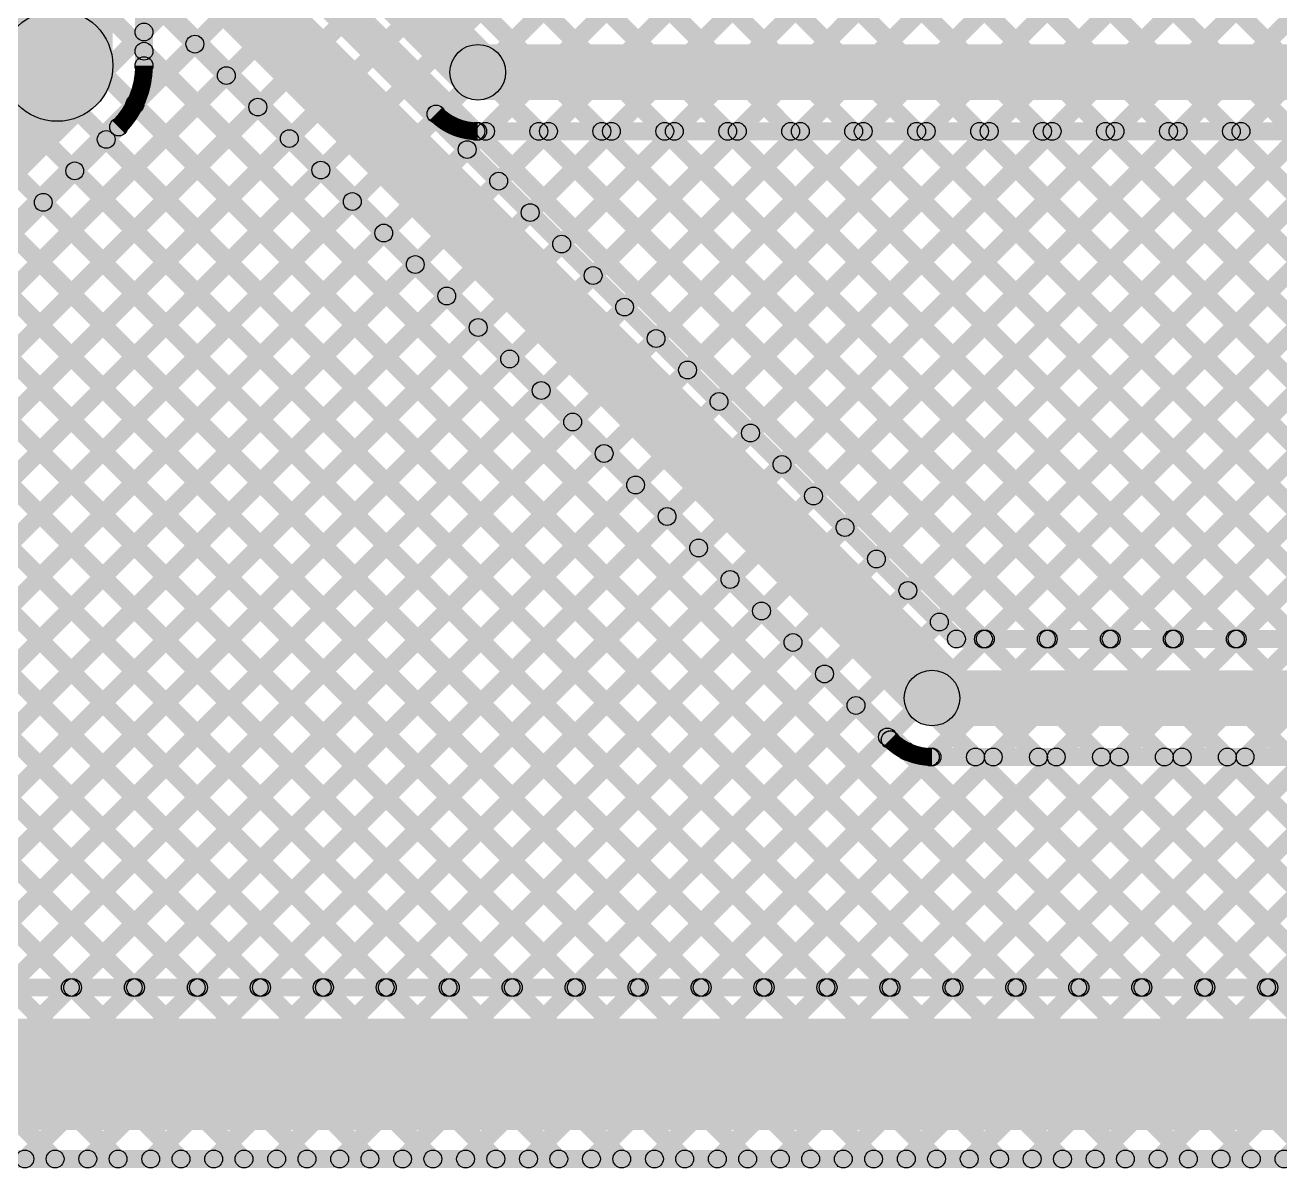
# Model space of a CAD drawing. Header units: millimetres. Extents: x 0.01 to 3.4, y 0.01 to 2.05.
# Drawn here: x 2.088 to 2.651, y 0.032 to 0.545 of the extents above; entities that cross this region are included whole.
import ezdxf

# ---------------------------------------------------------------- set-up
doc = ezdxf.new("R2010")
doc.units = ezdxf.units.MM
doc.header["$MEASUREMENT"] = 0
for name, color, linetype in [('BottomLayer', 5, 'Continuous'), ('TopLayer', 1, 'Continuous'), ('TopOverlay', 2, 'Continuous')]:
    doc.layers.add(name, color=color, linetype=linetype)

# ---------------------------------------------------------------- blocks, each defined once
blk = doc.blocks.new('ESP8285_6')
at = {"layer": 'TopOverlay'}
blk.add_hatch(color=2, dxfattribs=at).paths.add_polyline_path([(0.5695, -0.055), (0.5645, -0.055), (0.5645, 1.61823), (0.5695, 1.61823)])

msp = doc.modelspace()

# ---------------------------------------------------------------- hatches: boundary and pattern name
at = {"layer": 'BottomLayer'}
for points in [[(2.39357, 0.11017), (2.38791, 0.11583), (3.35917, 1.08709), (3.36483, 1.08143)], [(2.42185, 0.11017), (2.4162, 0.11583), (3.35917, 1.0588), (3.36483, 1.05315)], [(2.45014, 0.11017), (2.44448, 0.11583), (3.35917, 1.03052), (3.36483, 1.02486)], [(2.13817, 1.01148), (2.14383, 1.01713), (3.12213, 0.03883), (3.11648, 0.03317)], [(2.14383, 0.53926), (2.13817, 0.54491), (2.60255, 1.00929), (2.60821, 1.00364)], [(2.13983, 0.50697), (2.13418, 0.51263), (2.61669, 0.99515), (2.62235, 0.98949)], [(2.13817, 0.98319), (2.14383, 0.98885), (3.09385, 0.03883), (3.08819, 0.03317)], [(1.77131, 0.11017), (1.76566, 0.11583), (2.63084, 0.98101), (2.63649, 0.97535)], [(1.7996, 0.11017), (1.79394, 0.11583), (2.64498, 0.96687), (2.65064, 0.96121)], [(2.13817, 0.95491), (2.14383, 0.96056), (2.94881, 0.15558), (2.94316, 0.14992)], [(1.82788, 0.11017), (1.82223, 0.11583), (2.65912, 0.95272), (2.66478, 0.94707)], [(2.24209, 0.93584), (2.24774, 0.9415), (3.15042, 0.03883), (3.14476, 0.03317)], [(1.85617, 0.11017), (1.85051, 0.11583), (2.67326, 0.93858), (2.67892, 0.93293)], [(2.13817, 0.92662), (2.14383, 0.93228), (2.91834, 0.15777), (2.91268, 0.15212)], [(1.88445, 0.11017), (1.87879, 0.11583), (2.68741, 0.92444), (2.69306, 0.91878)], [(1.91274, 0.11017), (1.90708, 0.11583), (2.70155, 0.9103), (2.7072, 0.90464)], [(2.13817, 0.89834), (2.14383, 0.904), (2.89598, 0.15185), (2.89032, 0.14619)], [(1.94102, 0.11017), (1.93536, 0.11583), (2.71569, 0.89616), (2.72135, 0.8905)], [(1.9693, 0.11017), (1.96365, 0.11583), (2.72983, 0.88201), (2.73549, 0.87636)], [(2.127, 0.527), (2.077, 0.527), (2.077, 0.87355), (2.127, 0.87355)], [(2.14418, 0.86405), (2.14983, 0.86971), (2.87812, 0.14142), (2.87247, 0.13576)], [(1.99759, 0.11017), (1.99193, 0.11583), (2.74397, 0.86787), (2.74963, 0.86221)], [(2.02587, 0.11017), (2.02022, 0.11583), (2.75812, 0.85373), (2.76377, 0.84807)], [(2.145, 0.527), (2.137, 0.527), (2.137, 0.85012), (2.145, 0.85012)], [(2.13817, 0.84177), (2.14383, 0.84743), (2.86389, 0.12737), (2.85823, 0.12171)], [(2.05416, 0.11017), (2.0485, 0.11583), (2.77226, 0.83959), (2.77792, 0.83393)], [(2.08244, 0.11017), (2.07678, 0.11583), (2.7864, 0.82545), (2.79206, 0.81979)], [(2.13817, 0.81349), (2.14383, 0.81914), (2.84714, 0.11583), (2.84149, 0.11017)], [(2.11073, 0.11017), (2.10507, 0.11583), (2.80054, 0.8113), (2.8062, 0.80565)], [(2.13901, 0.11017), (2.13335, 0.11583), (2.81034, 0.79281), (2.81599, 0.78716)], [(2.13817, 0.7852), (2.14383, 0.79086), (2.81886, 0.11583), (2.8132, 0.11017)], [(2.22386, 0.11017), (2.21821, 0.11583), (2.88817, 0.78579), (2.89383, 0.78014)], [(2.16729, 0.11017), (2.16164, 0.11583), (2.82568, 0.77987), (2.83134, 0.77422)], [(2.19558, 0.11017), (2.18992, 0.11583), (2.84893, 0.77483), (2.85458, 0.76918)], [(2.13817, 0.75692), (2.14383, 0.76257), (2.79057, 0.11583), (2.78492, 0.11017)], [(2.25215, 0.11017), (2.24649, 0.11583), (2.88288, 0.75222), (2.88853, 0.74656)], [(2.13817, 0.72863), (2.14383, 0.73429), (2.76229, 0.11583), (2.75663, 0.11017)], [(2.28043, 0.11017), (2.27477, 0.11583), (2.88463, 0.72569), (2.89029, 0.72003)], [(2.13817, 0.70035), (2.14383, 0.70601), (2.73401, 0.11583), (2.72835, 0.11017)], [(2.30872, 0.11017), (2.30306, 0.11583), (2.89596, 0.70873), (2.90162, 0.70307)], [(2.36528, 0.11017), (2.35963, 0.11583), (2.94296, 0.69916), (2.94862, 0.6935)], [(2.337, 0.11017), (2.33134, 0.11583), (2.91384, 0.69833), (2.9195, 0.69267)], [(2.13817, 0.67206), (2.14383, 0.67772), (2.70572, 0.11583), (2.70006, 0.11017)], [(2.13817, 0.64378), (2.14383, 0.64944), (2.67744, 0.11583), (2.67178, 0.11017)], [(2.13817, 0.6155), (2.14383, 0.62115), (2.64915, 0.11583), (2.6435, 0.11017)], [(2.13817, 0.58721), (2.14383, 0.59287), (2.62087, 0.11583), (2.61521, 0.11017)], [(2.47842, 0.11017), (2.47276, 0.11583), (2.93593, 0.579), (2.94159, 0.57334)], [(2.13817, 0.55893), (2.14383, 0.56458), (2.59258, 0.11583), (2.58693, 0.11017)], [(2.50671, 0.11017), (2.50105, 0.11583), (2.94217, 0.55695), (2.94783, 0.55129)], [(1.92668, 0.31632), (1.89132, 0.35168), (2.08432, 0.54468), (2.11968, 0.50932)], [(2.13817, 0.53064), (2.14383, 0.5363), (2.5643, 0.11583), (2.55864, 0.11017)], [(2.53499, 0.11017), (2.52933, 0.11583), (2.94217, 0.52867), (2.94783, 0.52301)], [(2.13397, 0.50656), (2.13963, 0.51222), (2.53602, 0.11583), (2.53036, 0.11017)], [(1.93941, 0.30359), (1.93375, 0.30925), (2.12675, 0.50225), (2.13241, 0.49659)], [(2.1212, 0.49105), (2.12686, 0.4967), (2.50773, 0.11583), (2.50207, 0.11017)], [(2.56327, 0.11017), (2.55762, 0.11583), (2.94217, 0.50038), (2.94783, 0.49473)], [(2.10706, 0.4769), (2.11272, 0.48256), (2.47945, 0.11583), (2.47379, 0.11017)], [(2.09292, 0.46276), (2.09857, 0.46842), (2.45116, 0.11583), (2.44551, 0.11017)], [(2.59156, 0.11017), (2.5859, 0.11583), (2.94217, 0.4721), (2.94783, 0.46644)], [(2.07877, 0.44862), (2.08443, 0.45428), (2.42288, 0.11583), (2.41722, 0.11017)], [(2.06463, 0.43448), (2.07029, 0.44013), (2.39459, 0.11583), (2.38894, 0.11017)], [(2.61984, 0.11017), (2.61419, 0.11583), (2.94217, 0.44381), (2.94783, 0.43816)], [(2.05049, 0.42034), (2.05615, 0.42599), (2.36631, 0.11583), (2.36065, 0.11017)], [(2.03635, 0.40619), (2.042, 0.41185), (2.33803, 0.11583), (2.33237, 0.11017)], [(2.64813, 0.11017), (2.64247, 0.11583), (2.94217, 0.41553), (2.94783, 0.40987)], [(2.02221, 0.39205), (2.02786, 0.39771), (2.30974, 0.11583), (2.30408, 0.11017)], [(2.00806, 0.37791), (2.01372, 0.38357), (2.28146, 0.11583), (2.2758, 0.11017)], [(1.99392, 0.36377), (1.99958, 0.36942), (2.25317, 0.11583), (2.24752, 0.11017)], [(1.97978, 0.34962), (1.98544, 0.35528), (2.22489, 0.11583), (2.21923, 0.11017)], [(1.96564, 0.33548), (1.97129, 0.34114), (2.1966, 0.11583), (2.19095, 0.11017)], [(1.95149, 0.32134), (1.95715, 0.327), (2.16832, 0.11583), (2.16266, 0.11017)], [(1.93735, 0.3072), (1.94301, 0.31285), (2.14004, 0.11583), (2.13438, 0.11017)], [(1.92112, 0.29515), (1.92677, 0.30081), (2.11175, 0.11583), (2.10609, 0.11017)], [(1.46015, 0.109), (1.46015, 0.117), (2.85344, 0.117), (2.85344, 0.109)], [(1.444, 0.049), (1.444, 0.099), (2.925, 0.099), (2.925, 0.049)]]:
    msp.add_hatch(color=5, dxfattribs=at).paths.add_polyline_path(points)
h = msp.add_hatch(color=5, dxfattribs=at)
edge = h.paths.add_edge_path()
edge.add_arc((2.102, 0.527), 0.025, 0, 360)
h = msp.add_hatch(color=5, dxfattribs=at)
edge = h.paths.add_edge_path()
edge.add_arc((2.102, 0.527), 0.025, 0, 360)
h = msp.add_hatch(color=5, dxfattribs=at)
edge = h.paths.add_edge_path()
edge.add_arc((2.141, 0.54208), 0.004, 0, 360)
h = msp.add_hatch(color=5, dxfattribs=at)
edge = h.paths.add_edge_path()
edge.add_arc((2.141, 0.53347), 0.004, 0, 360)
h = msp.add_hatch(color=5, dxfattribs=at)
edge = h.paths.add_edge_path()
edge.add_arc((2.141, 0.527), 0.004, 0, 360)
h = msp.add_hatch(color=5, dxfattribs=at)
edge = h.paths.add_edge_path()
edge.add_arc((2.141, 0.527), 0.004, 0, 360)
h = msp.add_hatch(color=5, dxfattribs=at)
edge = h.paths.add_edge_path()
edge.add_arc((2.141, 0.527), 0.004, 0, 360)
h = msp.add_hatch(color=5, dxfattribs=at)
edge = h.paths.add_edge_path()
edge.add_arc((2.1368, 0.50939), 0.004, 0, 360)
h = msp.add_hatch(color=5, dxfattribs=at)
edge = h.paths.add_edge_path()
edge.add_arc((2.137, 0.5098), 0.004, 0, 360)
h = msp.add_hatch(color=5, dxfattribs=at)
edge = h.paths.add_edge_path()
edge.add_arc((2.12958, 0.49942), 0.004, 0, 360)
h = msp.add_hatch(color=5, dxfattribs=at)
edge = h.paths.add_edge_path()
edge.add_arc((2.12958, 0.49942), 0.004, 0, 360)
h = msp.add_hatch(color=5, dxfattribs=at)
edge = h.paths.add_edge_path()
edge.add_arc((2.12958, 0.49942), 0.004, 0, 360)
h = msp.add_hatch(color=5, dxfattribs=at)
edge = h.paths.add_edge_path()
edge.add_arc((2.12403, 0.49387), 0.004, 0, 360)
h = msp.add_hatch(color=5, dxfattribs=at)
edge = h.paths.add_edge_path()
edge.add_arc((2.10989, 0.47973), 0.004, 0, 360)
h = msp.add_hatch(color=5, dxfattribs=at)
edge = h.paths.add_edge_path()
edge.add_arc((2.09574, 0.46559), 0.004, 0, 360)
h = msp.add_hatch(color=5, dxfattribs=at)
edge = h.paths.add_edge_path()
edge.add_arc((2.1079, 0.113), 0.004, 0, 360)
h = msp.add_hatch(color=5, dxfattribs=at)
edge = h.paths.add_edge_path()
edge.add_arc((2.10892, 0.113), 0.004, 0, 360)
h = msp.add_hatch(color=5, dxfattribs=at)
edge = h.paths.add_edge_path()
edge.add_arc((2.13618, 0.113), 0.004, 0, 360)
h = msp.add_hatch(color=5, dxfattribs=at)
edge = h.paths.add_edge_path()
edge.add_arc((2.13721, 0.113), 0.004, 0, 360)
h = msp.add_hatch(color=5, dxfattribs=at)
edge = h.paths.add_edge_path()
edge.add_arc((2.16447, 0.113), 0.004, 0, 360)
h = msp.add_hatch(color=5, dxfattribs=at)
edge = h.paths.add_edge_path()
edge.add_arc((2.16549, 0.113), 0.004, 0, 360)
h = msp.add_hatch(color=5, dxfattribs=at)
edge = h.paths.add_edge_path()
edge.add_arc((2.19275, 0.113), 0.004, 0, 360)
h = msp.add_hatch(color=5, dxfattribs=at)
edge = h.paths.add_edge_path()
edge.add_arc((2.19378, 0.113), 0.004, 0, 360)
h = msp.add_hatch(color=5, dxfattribs=at)
edge = h.paths.add_edge_path()
edge.add_arc((2.22103, 0.113), 0.004, 0, 360)
h = msp.add_hatch(color=5, dxfattribs=at)
edge = h.paths.add_edge_path()
edge.add_arc((2.22206, 0.113), 0.004, 0, 360)
h = msp.add_hatch(color=5, dxfattribs=at)
edge = h.paths.add_edge_path()
edge.add_arc((2.24932, 0.113), 0.004, 0, 360)
h = msp.add_hatch(color=5, dxfattribs=at)
edge = h.paths.add_edge_path()
edge.add_arc((2.25034, 0.113), 0.004, 0, 360)
h = msp.add_hatch(color=5, dxfattribs=at)
edge = h.paths.add_edge_path()
edge.add_arc((2.2776, 0.113), 0.004, 0, 360)
h = msp.add_hatch(color=5, dxfattribs=at)
edge = h.paths.add_edge_path()
edge.add_arc((2.27863, 0.113), 0.004, 0, 360)
h = msp.add_hatch(color=5, dxfattribs=at)
edge = h.paths.add_edge_path()
edge.add_arc((2.30589, 0.113), 0.004, 0, 360)
h = msp.add_hatch(color=5, dxfattribs=at)
edge = h.paths.add_edge_path()
edge.add_arc((2.30691, 0.113), 0.004, 0, 360)
h = msp.add_hatch(color=5, dxfattribs=at)
edge = h.paths.add_edge_path()
edge.add_arc((2.33417, 0.113), 0.004, 0, 360)
h = msp.add_hatch(color=5, dxfattribs=at)
edge = h.paths.add_edge_path()
edge.add_arc((2.3352, 0.113), 0.004, 0, 360)
h = msp.add_hatch(color=5, dxfattribs=at)
edge = h.paths.add_edge_path()
edge.add_arc((2.36246, 0.113), 0.004, 0, 360)
h = msp.add_hatch(color=5, dxfattribs=at)
edge = h.paths.add_edge_path()
edge.add_arc((2.36348, 0.113), 0.004, 0, 360)
h = msp.add_hatch(color=5, dxfattribs=at)
edge = h.paths.add_edge_path()
edge.add_arc((2.39074, 0.113), 0.004, 0, 360)
h = msp.add_hatch(color=5, dxfattribs=at)
edge = h.paths.add_edge_path()
edge.add_arc((2.39177, 0.113), 0.004, 0, 360)
h = msp.add_hatch(color=5, dxfattribs=at)
edge = h.paths.add_edge_path()
edge.add_arc((2.41902, 0.113), 0.004, 0, 360)
h = msp.add_hatch(color=5, dxfattribs=at)
edge = h.paths.add_edge_path()
edge.add_arc((2.42005, 0.113), 0.004, 0, 360)
h = msp.add_hatch(color=5, dxfattribs=at)
edge = h.paths.add_edge_path()
edge.add_arc((2.44731, 0.113), 0.004, 0, 360)
h = msp.add_hatch(color=5, dxfattribs=at)
edge = h.paths.add_edge_path()
edge.add_arc((2.44833, 0.113), 0.004, 0, 360)
h = msp.add_hatch(color=5, dxfattribs=at)
edge = h.paths.add_edge_path()
edge.add_arc((2.47559, 0.113), 0.004, 0, 360)
h = msp.add_hatch(color=5, dxfattribs=at)
edge = h.paths.add_edge_path()
edge.add_arc((2.47662, 0.113), 0.004, 0, 360)
h = msp.add_hatch(color=5, dxfattribs=at)
edge = h.paths.add_edge_path()
edge.add_arc((2.50388, 0.113), 0.004, 0, 360)
h = msp.add_hatch(color=5, dxfattribs=at)
edge = h.paths.add_edge_path()
edge.add_arc((2.5049, 0.113), 0.004, 0, 360)
h = msp.add_hatch(color=5, dxfattribs=at)
edge = h.paths.add_edge_path()
edge.add_arc((2.53216, 0.113), 0.004, 0, 360)
h = msp.add_hatch(color=5, dxfattribs=at)
edge = h.paths.add_edge_path()
edge.add_arc((2.53319, 0.113), 0.004, 0, 360)
h = msp.add_hatch(color=5, dxfattribs=at)
edge = h.paths.add_edge_path()
edge.add_arc((2.56045, 0.113), 0.004, 0, 360)
h = msp.add_hatch(color=5, dxfattribs=at)
edge = h.paths.add_edge_path()
edge.add_arc((2.56147, 0.113), 0.004, 0, 360)
h = msp.add_hatch(color=5, dxfattribs=at)
edge = h.paths.add_edge_path()
edge.add_arc((2.58873, 0.113), 0.004, 0, 360)
h = msp.add_hatch(color=5, dxfattribs=at)
edge = h.paths.add_edge_path()
edge.add_arc((2.58976, 0.113), 0.004, 0, 360)
h = msp.add_hatch(color=5, dxfattribs=at)
edge = h.paths.add_edge_path()
edge.add_arc((2.61701, 0.113), 0.004, 0, 360)
h = msp.add_hatch(color=5, dxfattribs=at)
edge = h.paths.add_edge_path()
edge.add_arc((2.61804, 0.113), 0.004, 0, 360)
h = msp.add_hatch(color=5, dxfattribs=at)
edge = h.paths.add_edge_path()
edge.add_arc((2.6453, 0.113), 0.004, 0, 360)
h = msp.add_hatch(color=5, dxfattribs=at)
edge = h.paths.add_edge_path()
edge.add_arc((2.64632, 0.113), 0.004, 0, 360)
at = {"layer": 'TopLayer'}
for points in [[(1.75767, 0.85457), (1.76333, 0.86023), (2.58473, 0.03883), (2.57907, 0.03317)], [(1.75767, 0.82629), (1.76333, 0.83195), (2.55645, 0.03883), (2.55079, 0.03317)], [(1.81836, 0.82217), (1.82402, 0.82783), (2.61302, 0.03883), (2.60736, 0.03317)], [(1.84664, 0.82217), (1.8523, 0.82783), (2.6413, 0.03883), (2.63564, 0.03317)], [(2.0001, 0.79716), (2.01778, 0.81484), (2.29978, 0.53284), (2.2821, 0.51516)], [(1.75668, 0.799), (1.76234, 0.80465), (2.52816, 0.03883), (2.52251, 0.03317)], [(1.98737, 0.78443), (1.99303, 0.79009), (2.27499, 0.50812), (2.26934, 0.50247)], [(1.74493, 0.78246), (1.75059, 0.78812), (2.49988, 0.03883), (2.49422, 0.03317)], [(1.73079, 0.76832), (1.73645, 0.77397), (2.47159, 0.03883), (2.46594, 0.03317)], [(1.71665, 0.75417), (1.72231, 0.75983), (2.44331, 0.03883), (2.43765, 0.03317)], [(1.70251, 0.74003), (1.70817, 0.74569), (2.41503, 0.03883), (2.40937, 0.03317)], [(1.68837, 0.72589), (1.69402, 0.73155), (2.38674, 0.03883), (2.38108, 0.03317)], [(1.67422, 0.71175), (1.67988, 0.7174), (2.35846, 0.03883), (2.3528, 0.03317)], [(2.06591, 0.70391), (2.07157, 0.70957), (2.50881, 0.27233), (2.50315, 0.26667)], [(1.66008, 0.69761), (1.66574, 0.70326), (2.33017, 0.03883), (2.32452, 0.03317)], [(2.04116, 0.67916), (2.05884, 0.69684), (2.50384, 0.25184), (2.48616, 0.23416)], [(1.64594, 0.68346), (1.6516, 0.68912), (2.30189, 0.03883), (2.29623, 0.03317)], [(1.6318, 0.66932), (1.63745, 0.67498), (2.2736, 0.03883), (2.26795, 0.03317)], [(2.02843, 0.66643), (2.03409, 0.67209), (2.47906, 0.22712), (2.4734, 0.22147)], [(1.61766, 0.65518), (1.62331, 0.66084), (2.24532, 0.03883), (2.23966, 0.03317)], [(1.60351, 0.64104), (1.60917, 0.64669), (2.21704, 0.03883), (2.21138, 0.03317)], [(1.58937, 0.62689), (1.59503, 0.63255), (2.18875, 0.03883), (2.18309, 0.03317)], [(1.57523, 0.61275), (1.58089, 0.61841), (2.16047, 0.03883), (2.15481, 0.03317)], [(1.56109, 0.59861), (1.56674, 0.60427), (2.13218, 0.03883), (2.12653, 0.03317)], [(1.54694, 0.58447), (1.5526, 0.59013), (2.1039, 0.03883), (2.09824, 0.03317)], [(1.58118, 0.03317), (1.57552, 0.03883), (2.11861, 0.58192), (2.12426, 0.57626)], [(1.60946, 0.03317), (1.6038, 0.03883), (2.13275, 0.56777), (2.13841, 0.56212)], [(1.63774, 0.03317), (1.63209, 0.03883), (2.14689, 0.55363), (2.15255, 0.54797)], [(1.66603, 0.03317), (1.66037, 0.03883), (2.16103, 0.53949), (2.16669, 0.53383)], [(2.29094, 0.5115), (2.29094, 0.5365), (2.845, 0.5365), (2.845, 0.5115)], [(1.69431, 0.03317), (1.68866, 0.03883), (2.17518, 0.52535), (2.18083, 0.51969)], [(1.7226, 0.03317), (1.71694, 0.03883), (2.18932, 0.51121), (2.19497, 0.50555)], [(1.75088, 0.03317), (1.74523, 0.03883), (2.20346, 0.49706), (2.20912, 0.49141)], [(2.28902, 0.48646), (2.28336, 0.49211), (2.29158, 0.50033), (2.29724, 0.49467)], [(2.28727, 0.49468), (2.29292, 0.50034), (2.52094, 0.27233), (2.51528, 0.26667)], [(2.29094, 0.4935), (2.29094, 0.5015), (2.811, 0.5015), (2.811, 0.4935)], [(2.30316, 0.47231), (2.29751, 0.47797), (2.31986, 0.50033), (2.32552, 0.49467)], [(2.3173, 0.45817), (2.31165, 0.46383), (2.34815, 0.50033), (2.3538, 0.49467)], [(2.31556, 0.49467), (2.32122, 0.50033), (2.54922, 0.27233), (2.54356, 0.26667)], [(2.33145, 0.44403), (2.32579, 0.44969), (2.37643, 0.50033), (2.38209, 0.49467)], [(2.34559, 0.42989), (2.33993, 0.43554), (2.40472, 0.50033), (2.41037, 0.49467)], [(2.34385, 0.49467), (2.34951, 0.50033), (2.57751, 0.27233), (2.57185, 0.26667)], [(2.35973, 0.41575), (2.35407, 0.4214), (2.433, 0.50033), (2.43866, 0.49467)], [(2.37387, 0.4016), (2.36822, 0.40726), (2.46128, 0.50033), (2.46694, 0.49467)], [(2.37213, 0.49467), (2.37779, 0.50033), (2.60579, 0.27233), (2.60013, 0.26667)], [(2.38802, 0.38746), (2.38236, 0.39312), (2.48957, 0.50033), (2.49523, 0.49467)], [(2.40216, 0.37332), (2.3965, 0.37898), (2.51785, 0.50033), (2.52351, 0.49467)], [(2.40042, 0.49467), (2.40607, 0.50033), (2.63407, 0.27233), (2.62842, 0.26667)], [(2.4163, 0.35918), (2.41064, 0.36483), (2.54614, 0.50033), (2.55179, 0.49467)], [(2.43044, 0.34504), (2.42478, 0.35069), (2.57442, 0.50033), (2.58008, 0.49467)], [(2.4287, 0.49467), (2.43436, 0.50033), (2.66236, 0.27233), (2.6567, 0.26667)], [(2.44458, 0.33089), (2.43893, 0.33655), (2.60271, 0.50033), (2.60836, 0.49467)], [(2.45873, 0.31675), (2.45307, 0.32241), (2.63099, 0.50033), (2.63665, 0.49467)], [(2.45699, 0.49467), (2.46264, 0.50033), (2.69064, 0.27233), (2.68499, 0.26667)], [(2.47287, 0.30261), (2.46721, 0.30827), (2.65927, 0.50033), (2.66493, 0.49467)], [(2.48701, 0.28847), (2.48135, 0.29412), (2.68756, 0.50033), (2.69322, 0.49467)], [(2.48527, 0.49467), (2.49093, 0.50033), (2.71893, 0.27233), (2.71327, 0.26667)], [(2.50115, 0.27432), (2.4955, 0.27998), (2.71584, 0.50033), (2.7215, 0.49467)], [(2.51355, 0.49467), (2.51921, 0.50033), (2.74721, 0.27233), (2.74155, 0.26667)], [(2.52178, 0.26667), (2.51613, 0.27233), (2.74413, 0.50033), (2.74978, 0.49467)], [(2.54184, 0.49467), (2.5475, 0.50033), (2.7755, 0.27233), (2.76984, 0.26667)], [(2.55007, 0.26667), (2.54441, 0.27233), (2.77241, 0.50033), (2.77807, 0.49467)], [(2.57012, 0.49467), (2.57578, 0.50033), (2.80378, 0.27233), (2.79812, 0.26667)], [(2.57835, 0.26667), (2.5727, 0.27233), (2.8007, 0.50033), (2.80635, 0.49467)], [(2.59841, 0.49467), (2.60406, 0.50033), (2.81956, 0.28483), (2.81391, 0.27917)], [(2.62669, 0.49467), (2.63235, 0.50033), (2.82498, 0.3077), (2.81932, 0.30204)], [(2.60664, 0.26667), (2.60098, 0.27233), (2.81648, 0.48783), (2.82214, 0.48217)], [(2.63492, 0.26667), (2.62926, 0.27233), (2.84476, 0.48783), (2.85042, 0.48217)], [(1.77917, 0.03317), (1.77351, 0.03883), (2.2176, 0.48292), (2.22326, 0.47726)], [(1.80745, 0.03317), (1.80179, 0.03883), (2.23174, 0.46878), (2.2374, 0.46312)], [(1.83573, 0.03317), (1.83008, 0.03883), (2.24589, 0.45464), (2.25154, 0.44898)], [(1.86402, 0.03317), (1.85836, 0.03883), (2.26003, 0.44049), (2.26569, 0.43484)], [(1.8923, 0.03317), (1.88665, 0.03883), (2.27417, 0.42635), (2.27983, 0.4207)], [(1.92059, 0.03317), (1.91493, 0.03883), (2.28831, 0.41221), (2.29397, 0.40655)], [(1.94887, 0.03317), (1.94322, 0.03883), (2.30246, 0.39807), (2.30811, 0.39241)], [(1.97716, 0.03317), (1.9715, 0.03883), (2.3166, 0.38393), (2.32225, 0.37827)], [(2.00544, 0.03317), (1.99978, 0.03883), (2.33074, 0.36978), (2.3364, 0.36413)], [(2.03373, 0.03317), (2.02807, 0.03883), (2.34488, 0.35564), (2.35054, 0.34998)], [(2.06201, 0.03317), (2.05635, 0.03883), (2.35902, 0.3415), (2.36468, 0.33584)], [(2.09029, 0.03317), (2.08464, 0.03883), (2.37317, 0.32736), (2.37882, 0.3217)], [(2.11858, 0.03317), (2.11292, 0.03883), (2.38731, 0.31322), (2.39296, 0.30756)], [(2.14686, 0.03317), (2.14121, 0.03883), (2.40145, 0.29907), (2.40711, 0.29342)], [(2.17515, 0.03317), (2.16949, 0.03883), (2.41559, 0.28493), (2.42125, 0.27927)], [(2.20343, 0.03317), (2.19777, 0.03883), (2.42973, 0.27079), (2.43539, 0.26513)], [(2.50598, 0.2655), (2.50598, 0.2735), (2.811, 0.2735), (2.811, 0.2655)], [(2.23172, 0.03317), (2.22606, 0.03883), (2.44388, 0.25665), (2.44953, 0.25099)], [(2.495, 0.2305), (2.495, 0.2555), (2.845, 0.2555), (2.845, 0.2305)], [(2.26, 0.03317), (2.25434, 0.03883), (2.45802, 0.2425), (2.46368, 0.23685)], [(2.28828, 0.03317), (2.28263, 0.03883), (2.47216, 0.22836), (2.47782, 0.22271)], [(2.48092, 0.21618), (2.48658, 0.22184), (2.66958, 0.03883), (2.66393, 0.03317)], [(2.495, 0.2125), (2.495, 0.2205), (2.811, 0.2205), (2.811, 0.2125)], [(2.31657, 0.03317), (2.31091, 0.03883), (2.49142, 0.21934), (2.49708, 0.21368)], [(2.34485, 0.03317), (2.3392, 0.03883), (2.5197, 0.21933), (2.52535, 0.21367)], [(2.37314, 0.03317), (2.36748, 0.03883), (2.54798, 0.21933), (2.55364, 0.21367)], [(2.40142, 0.03317), (2.39576, 0.03883), (2.57626, 0.21933), (2.58192, 0.21367)], [(2.42971, 0.03317), (2.42405, 0.03883), (2.60455, 0.21933), (2.61021, 0.21367)], [(2.45799, 0.03317), (2.45233, 0.03883), (2.63283, 0.21933), (2.63849, 0.21367)], [(2.48627, 0.03317), (2.48062, 0.03883), (2.66112, 0.21933), (2.66677, 0.21367)], [(2.51456, 0.03317), (2.5089, 0.03883), (2.6894, 0.21933), (2.69506, 0.21367)], [(2.51171, 0.21367), (2.51737, 0.21933), (2.69787, 0.03883), (2.69221, 0.03317)], [(2.54284, 0.03317), (2.53719, 0.03883), (2.71769, 0.21933), (2.72334, 0.21367)], [(2.54, 0.21367), (2.54565, 0.21933), (2.72615, 0.03883), (2.7205, 0.03317)], [(2.57113, 0.03317), (2.56547, 0.03883), (2.74597, 0.21933), (2.75163, 0.21367)], [(2.56828, 0.21367), (2.57394, 0.21933), (2.75444, 0.03883), (2.74878, 0.03317)], [(2.59941, 0.03317), (2.59375, 0.03883), (2.77425, 0.21933), (2.77991, 0.21367)], [(2.59656, 0.21367), (2.60222, 0.21933), (2.78272, 0.03883), (2.77706, 0.03317)], [(2.6277, 0.03317), (2.62204, 0.03883), (2.80254, 0.21933), (2.8082, 0.21367)], [(2.62485, 0.21367), (2.63051, 0.21933), (2.81101, 0.03883), (2.80535, 0.03317)], [(2.65598, 0.03317), (2.65032, 0.03883), (2.81832, 0.20683), (2.82398, 0.20117)], [(1.057, 0.032), (1.057, 0.04), (2.8529, 0.04), (2.8529, 0.032)]]:
    msp.add_hatch(color=1, dxfattribs=at).paths.add_polyline_path(points)
h = msp.add_hatch(color=1, dxfattribs=at)
edge = h.paths.add_edge_path()
edge.add_arc((2.16386, 0.53666), 0.004, 0, 360)
h = msp.add_hatch(color=1, dxfattribs=at)
edge = h.paths.add_edge_path()
edge.add_arc((2.29094, 0.524), 0.0125, 0, 360)
h = msp.add_hatch(color=1, dxfattribs=at)
edge = h.paths.add_edge_path()
edge.add_arc((2.29094, 0.524), 0.0125, 0, 360)
h = msp.add_hatch(color=1, dxfattribs=at)
edge = h.paths.add_edge_path()
edge.add_arc((2.178, 0.52252), 0.004, 0, 360)
h = msp.add_hatch(color=1, dxfattribs=at)
edge = h.paths.add_edge_path()
edge.add_arc((2.19215, 0.50838), 0.004, 0, 360)
h = msp.add_hatch(color=1, dxfattribs=at)
edge = h.paths.add_edge_path()
edge.add_arc((2.27216, 0.5053), 0.004, 0, 360)
h = msp.add_hatch(color=1, dxfattribs=at)
edge = h.paths.add_edge_path()
edge.add_arc((2.27216, 0.5053), 0.004, 0, 360)
h = msp.add_hatch(color=1, dxfattribs=at)
edge = h.paths.add_edge_path()
edge.add_arc((2.2722, 0.50526), 0.004, 0, 360)
h = msp.add_hatch(color=1, dxfattribs=at)
edge = h.paths.add_edge_path()
edge.add_arc((2.20629, 0.49423), 0.004, 0, 360)
h = msp.add_hatch(color=1, dxfattribs=at)
edge = h.paths.add_edge_path()
edge.add_arc((2.2901, 0.49751), 0.004, 0, 360)
h = msp.add_hatch(color=1, dxfattribs=at)
edge = h.paths.add_edge_path()
edge.add_arc((2.29094, 0.4975), 0.004, 0, 360)
h = msp.add_hatch(color=1, dxfattribs=at)
edge = h.paths.add_edge_path()
edge.add_arc((2.29094, 0.4975), 0.004, 0, 360)
h = msp.add_hatch(color=1, dxfattribs=at)
edge = h.paths.add_edge_path()
edge.add_arc((2.29094, 0.4975), 0.004, 0, 360)
h = msp.add_hatch(color=1, dxfattribs=at)
edge = h.paths.add_edge_path()
edge.add_arc((2.29441, 0.4975), 0.004, 0, 360)
h = msp.add_hatch(color=1, dxfattribs=at)
edge = h.paths.add_edge_path()
edge.add_arc((2.31839, 0.4975), 0.004, 0, 360)
h = msp.add_hatch(color=1, dxfattribs=at)
edge = h.paths.add_edge_path()
edge.add_arc((2.32269, 0.4975), 0.004, 0, 360)
h = msp.add_hatch(color=1, dxfattribs=at)
edge = h.paths.add_edge_path()
edge.add_arc((2.34668, 0.4975), 0.004, 0, 360)
h = msp.add_hatch(color=1, dxfattribs=at)
edge = h.paths.add_edge_path()
edge.add_arc((2.35098, 0.4975), 0.004, 0, 360)
h = msp.add_hatch(color=1, dxfattribs=at)
edge = h.paths.add_edge_path()
edge.add_arc((2.37496, 0.4975), 0.004, 0, 360)
h = msp.add_hatch(color=1, dxfattribs=at)
edge = h.paths.add_edge_path()
edge.add_arc((2.37926, 0.4975), 0.004, 0, 360)
h = msp.add_hatch(color=1, dxfattribs=at)
edge = h.paths.add_edge_path()
edge.add_arc((2.40325, 0.4975), 0.004, 0, 360)
h = msp.add_hatch(color=1, dxfattribs=at)
edge = h.paths.add_edge_path()
edge.add_arc((2.40754, 0.4975), 0.004, 0, 360)
h = msp.add_hatch(color=1, dxfattribs=at)
edge = h.paths.add_edge_path()
edge.add_arc((2.43153, 0.4975), 0.004, 0, 360)
h = msp.add_hatch(color=1, dxfattribs=at)
edge = h.paths.add_edge_path()
edge.add_arc((2.43583, 0.4975), 0.004, 0, 360)
h = msp.add_hatch(color=1, dxfattribs=at)
edge = h.paths.add_edge_path()
edge.add_arc((2.45981, 0.4975), 0.004, 0, 360)
h = msp.add_hatch(color=1, dxfattribs=at)
edge = h.paths.add_edge_path()
edge.add_arc((2.46411, 0.4975), 0.004, 0, 360)
h = msp.add_hatch(color=1, dxfattribs=at)
edge = h.paths.add_edge_path()
edge.add_arc((2.4881, 0.4975), 0.004, 0, 360)
h = msp.add_hatch(color=1, dxfattribs=at)
edge = h.paths.add_edge_path()
edge.add_arc((2.4924, 0.4975), 0.004, 0, 360)
h = msp.add_hatch(color=1, dxfattribs=at)
edge = h.paths.add_edge_path()
edge.add_arc((2.51638, 0.4975), 0.004, 0, 360)
h = msp.add_hatch(color=1, dxfattribs=at)
edge = h.paths.add_edge_path()
edge.add_arc((2.52068, 0.4975), 0.004, 0, 360)
h = msp.add_hatch(color=1, dxfattribs=at)
edge = h.paths.add_edge_path()
edge.add_arc((2.54467, 0.4975), 0.004, 0, 360)
h = msp.add_hatch(color=1, dxfattribs=at)
edge = h.paths.add_edge_path()
edge.add_arc((2.54897, 0.4975), 0.004, 0, 360)
h = msp.add_hatch(color=1, dxfattribs=at)
edge = h.paths.add_edge_path()
edge.add_arc((2.57295, 0.4975), 0.004, 0, 360)
h = msp.add_hatch(color=1, dxfattribs=at)
edge = h.paths.add_edge_path()
edge.add_arc((2.57725, 0.4975), 0.004, 0, 360)
h = msp.add_hatch(color=1, dxfattribs=at)
edge = h.paths.add_edge_path()
edge.add_arc((2.60124, 0.4975), 0.004, 0, 360)
h = msp.add_hatch(color=1, dxfattribs=at)
edge = h.paths.add_edge_path()
edge.add_arc((2.60553, 0.4975), 0.004, 0, 360)
h = msp.add_hatch(color=1, dxfattribs=at)
edge = h.paths.add_edge_path()
edge.add_arc((2.62952, 0.4975), 0.004, 0, 360)
h = msp.add_hatch(color=1, dxfattribs=at)
edge = h.paths.add_edge_path()
edge.add_arc((2.63382, 0.4975), 0.004, 0, 360)
h = msp.add_hatch(color=1, dxfattribs=at)
edge = h.paths.add_edge_path()
edge.add_arc((2.28619, 0.48929), 0.004, 0, 360)
h = msp.add_hatch(color=1, dxfattribs=at)
edge = h.paths.add_edge_path()
edge.add_arc((2.22043, 0.48009), 0.004, 0, 360)
h = msp.add_hatch(color=1, dxfattribs=at)
edge = h.paths.add_edge_path()
edge.add_arc((2.30033, 0.47514), 0.004, 0, 360)
h = msp.add_hatch(color=1, dxfattribs=at)
edge = h.paths.add_edge_path()
edge.add_arc((2.23457, 0.46595), 0.004, 0, 360)
h = msp.add_hatch(color=1, dxfattribs=at)
edge = h.paths.add_edge_path()
edge.add_arc((2.31448, 0.461), 0.004, 0, 360)
h = msp.add_hatch(color=1, dxfattribs=at)
edge = h.paths.add_edge_path()
edge.add_arc((2.24871, 0.45181), 0.004, 0, 360)
h = msp.add_hatch(color=1, dxfattribs=at)
edge = h.paths.add_edge_path()
edge.add_arc((2.32862, 0.44686), 0.004, 0, 360)
h = msp.add_hatch(color=1, dxfattribs=at)
edge = h.paths.add_edge_path()
edge.add_arc((2.26286, 0.43767), 0.004, 0, 360)
h = msp.add_hatch(color=1, dxfattribs=at)
edge = h.paths.add_edge_path()
edge.add_arc((2.34276, 0.43272), 0.004, 0, 360)
h = msp.add_hatch(color=1, dxfattribs=at)
edge = h.paths.add_edge_path()
edge.add_arc((2.277, 0.42352), 0.004, 0, 360)
h = msp.add_hatch(color=1, dxfattribs=at)
edge = h.paths.add_edge_path()
edge.add_arc((2.3569, 0.41857), 0.004, 0, 360)
h = msp.add_hatch(color=1, dxfattribs=at)
edge = h.paths.add_edge_path()
edge.add_arc((2.29114, 0.40938), 0.004, 0, 360)
h = msp.add_hatch(color=1, dxfattribs=at)
edge = h.paths.add_edge_path()
edge.add_arc((2.37104, 0.40443), 0.004, 0, 360)
h = msp.add_hatch(color=1, dxfattribs=at)
edge = h.paths.add_edge_path()
edge.add_arc((2.30528, 0.39524), 0.004, 0, 360)
h = msp.add_hatch(color=1, dxfattribs=at)
edge = h.paths.add_edge_path()
edge.add_arc((2.38519, 0.39029), 0.004, 0, 360)
h = msp.add_hatch(color=1, dxfattribs=at)
edge = h.paths.add_edge_path()
edge.add_arc((2.31943, 0.3811), 0.004, 0, 360)
h = msp.add_hatch(color=1, dxfattribs=at)
edge = h.paths.add_edge_path()
edge.add_arc((2.39933, 0.37615), 0.004, 0, 360)
h = msp.add_hatch(color=1, dxfattribs=at)
edge = h.paths.add_edge_path()
edge.add_arc((2.33357, 0.36696), 0.004, 0, 360)
h = msp.add_hatch(color=1, dxfattribs=at)
edge = h.paths.add_edge_path()
edge.add_arc((2.41347, 0.36201), 0.004, 0, 360)
h = msp.add_hatch(color=1, dxfattribs=at)
edge = h.paths.add_edge_path()
edge.add_arc((2.34771, 0.35281), 0.004, 0, 360)
h = msp.add_hatch(color=1, dxfattribs=at)
edge = h.paths.add_edge_path()
edge.add_arc((2.42761, 0.34786), 0.004, 0, 360)
h = msp.add_hatch(color=1, dxfattribs=at)
edge = h.paths.add_edge_path()
edge.add_arc((2.36185, 0.33867), 0.004, 0, 360)
h = msp.add_hatch(color=1, dxfattribs=at)
edge = h.paths.add_edge_path()
edge.add_arc((2.44176, 0.33372), 0.004, 0, 360)
h = msp.add_hatch(color=1, dxfattribs=at)
edge = h.paths.add_edge_path()
edge.add_arc((2.37599, 0.32453), 0.004, 0, 360)
h = msp.add_hatch(color=1, dxfattribs=at)
edge = h.paths.add_edge_path()
edge.add_arc((2.4559, 0.31958), 0.004, 0, 360)
h = msp.add_hatch(color=1, dxfattribs=at)
edge = h.paths.add_edge_path()
edge.add_arc((2.39014, 0.31039), 0.004, 0, 360)
h = msp.add_hatch(color=1, dxfattribs=at)
edge = h.paths.add_edge_path()
edge.add_arc((2.47004, 0.30544), 0.004, 0, 360)
h = msp.add_hatch(color=1, dxfattribs=at)
edge = h.paths.add_edge_path()
edge.add_arc((2.40428, 0.29624), 0.004, 0, 360)
h = msp.add_hatch(color=1, dxfattribs=at)
edge = h.paths.add_edge_path()
edge.add_arc((2.48418, 0.29129), 0.004, 0, 360)
h = msp.add_hatch(color=1, dxfattribs=at)
edge = h.paths.add_edge_path()
edge.add_arc((2.41842, 0.2821), 0.004, 0, 360)
h = msp.add_hatch(color=1, dxfattribs=at)
edge = h.paths.add_edge_path()
edge.add_arc((2.49832, 0.27715), 0.004, 0, 360)
h = msp.add_hatch(color=1, dxfattribs=at)
edge = h.paths.add_edge_path()
edge.add_arc((2.43256, 0.26796), 0.004, 0, 360)
h = msp.add_hatch(color=1, dxfattribs=at)
edge = h.paths.add_edge_path()
edge.add_arc((2.50598, 0.2695), 0.004, 0, 360)
h = msp.add_hatch(color=1, dxfattribs=at)
edge = h.paths.add_edge_path()
edge.add_arc((2.50598, 0.2695), 0.004, 0, 360)
h = msp.add_hatch(color=1, dxfattribs=at)
edge = h.paths.add_edge_path()
edge.add_arc((2.51811, 0.2695), 0.004, 0, 360)
h = msp.add_hatch(color=1, dxfattribs=at)
edge = h.paths.add_edge_path()
edge.add_arc((2.51896, 0.2695), 0.004, 0, 360)
h = msp.add_hatch(color=1, dxfattribs=at)
edge = h.paths.add_edge_path()
edge.add_arc((2.54639, 0.2695), 0.004, 0, 360)
h = msp.add_hatch(color=1, dxfattribs=at)
edge = h.paths.add_edge_path()
edge.add_arc((2.54724, 0.2695), 0.004, 0, 360)
h = msp.add_hatch(color=1, dxfattribs=at)
edge = h.paths.add_edge_path()
edge.add_arc((2.57468, 0.2695), 0.004, 0, 360)
h = msp.add_hatch(color=1, dxfattribs=at)
edge = h.paths.add_edge_path()
edge.add_arc((2.57552, 0.2695), 0.004, 0, 360)
h = msp.add_hatch(color=1, dxfattribs=at)
edge = h.paths.add_edge_path()
edge.add_arc((2.60296, 0.2695), 0.004, 0, 360)
h = msp.add_hatch(color=1, dxfattribs=at)
edge = h.paths.add_edge_path()
edge.add_arc((2.60381, 0.2695), 0.004, 0, 360)
h = msp.add_hatch(color=1, dxfattribs=at)
edge = h.paths.add_edge_path()
edge.add_arc((2.63125, 0.2695), 0.004, 0, 360)
h = msp.add_hatch(color=1, dxfattribs=at)
edge = h.paths.add_edge_path()
edge.add_arc((2.63209, 0.2695), 0.004, 0, 360)
h = msp.add_hatch(color=1, dxfattribs=at)
edge = h.paths.add_edge_path()
edge.add_arc((2.44671, 0.25382), 0.004, 0, 360)
h = msp.add_hatch(color=1, dxfattribs=at)
edge = h.paths.add_edge_path()
edge.add_arc((2.495, 0.243), 0.0125, 0, 360)
h = msp.add_hatch(color=1, dxfattribs=at)
edge = h.paths.add_edge_path()
edge.add_arc((2.495, 0.243), 0.0125, 0, 360)
h = msp.add_hatch(color=1, dxfattribs=at)
edge = h.paths.add_edge_path()
edge.add_arc((2.46085, 0.23968), 0.004, 0, 360)
h = msp.add_hatch(color=1, dxfattribs=at)
edge = h.paths.add_edge_path()
edge.add_arc((2.47499, 0.22553), 0.004, 0, 360)
h = msp.add_hatch(color=1, dxfattribs=at)
edge = h.paths.add_edge_path()
edge.add_arc((2.47623, 0.2243), 0.004, 0, 360)
h = msp.add_hatch(color=1, dxfattribs=at)
edge = h.paths.add_edge_path()
edge.add_arc((2.47623, 0.2243), 0.004, 0, 360)
h = msp.add_hatch(color=1, dxfattribs=at)
edge = h.paths.add_edge_path()
edge.add_arc((2.47626, 0.22426), 0.004, 0, 360)
h = msp.add_hatch(color=1, dxfattribs=at)
edge = h.paths.add_edge_path()
edge.add_arc((2.48375, 0.21901), 0.004, 0, 360)
h = msp.add_hatch(color=1, dxfattribs=at)
edge = h.paths.add_edge_path()
edge.add_arc((2.49425, 0.21651), 0.004, 0, 360)
h = msp.add_hatch(color=1, dxfattribs=at)
edge = h.paths.add_edge_path()
edge.add_arc((2.495, 0.2165), 0.004, 0, 360)
h = msp.add_hatch(color=1, dxfattribs=at)
edge = h.paths.add_edge_path()
edge.add_arc((2.495, 0.2165), 0.004, 0, 360)
h = msp.add_hatch(color=1, dxfattribs=at)
edge = h.paths.add_edge_path()
edge.add_arc((2.495, 0.2165), 0.004, 0, 360)
h = msp.add_hatch(color=1, dxfattribs=at)
edge = h.paths.add_edge_path()
edge.add_arc((2.51454, 0.2165), 0.004, 0, 360)
h = msp.add_hatch(color=1, dxfattribs=at)
edge = h.paths.add_edge_path()
edge.add_arc((2.52252, 0.2165), 0.004, 0, 360)
h = msp.add_hatch(color=1, dxfattribs=at)
edge = h.paths.add_edge_path()
edge.add_arc((2.54282, 0.2165), 0.004, 0, 360)
h = msp.add_hatch(color=1, dxfattribs=at)
edge = h.paths.add_edge_path()
edge.add_arc((2.55081, 0.2165), 0.004, 0, 360)
h = msp.add_hatch(color=1, dxfattribs=at)
edge = h.paths.add_edge_path()
edge.add_arc((2.57111, 0.2165), 0.004, 0, 360)
h = msp.add_hatch(color=1, dxfattribs=at)
edge = h.paths.add_edge_path()
edge.add_arc((2.57909, 0.2165), 0.004, 0, 360)
h = msp.add_hatch(color=1, dxfattribs=at)
edge = h.paths.add_edge_path()
edge.add_arc((2.59939, 0.2165), 0.004, 0, 360)
h = msp.add_hatch(color=1, dxfattribs=at)
edge = h.paths.add_edge_path()
edge.add_arc((2.60738, 0.2165), 0.004, 0, 360)
h = msp.add_hatch(color=1, dxfattribs=at)
edge = h.paths.add_edge_path()
edge.add_arc((2.62768, 0.2165), 0.004, 0, 360)
h = msp.add_hatch(color=1, dxfattribs=at)
edge = h.paths.add_edge_path()
edge.add_arc((2.63566, 0.2165), 0.004, 0, 360)
h = msp.add_hatch(color=1, dxfattribs=at)
edge = h.paths.add_edge_path()
edge.add_arc((2.08747, 0.036), 0.004, 0, 360)
h = msp.add_hatch(color=1, dxfattribs=at)
edge = h.paths.add_edge_path()
edge.add_arc((2.10107, 0.036), 0.004, 0, 360)
h = msp.add_hatch(color=1, dxfattribs=at)
edge = h.paths.add_edge_path()
edge.add_arc((2.11575, 0.036), 0.004, 0, 360)
h = msp.add_hatch(color=1, dxfattribs=at)
edge = h.paths.add_edge_path()
edge.add_arc((2.12935, 0.036), 0.004, 0, 360)
h = msp.add_hatch(color=1, dxfattribs=at)
edge = h.paths.add_edge_path()
edge.add_arc((2.14403, 0.036), 0.004, 0, 360)
h = msp.add_hatch(color=1, dxfattribs=at)
edge = h.paths.add_edge_path()
edge.add_arc((2.15764, 0.036), 0.004, 0, 360)
h = msp.add_hatch(color=1, dxfattribs=at)
edge = h.paths.add_edge_path()
edge.add_arc((2.17232, 0.036), 0.004, 0, 360)
h = msp.add_hatch(color=1, dxfattribs=at)
edge = h.paths.add_edge_path()
edge.add_arc((2.18592, 0.036), 0.004, 0, 360)
h = msp.add_hatch(color=1, dxfattribs=at)
edge = h.paths.add_edge_path()
edge.add_arc((2.2006, 0.036), 0.004, 0, 360)
h = msp.add_hatch(color=1, dxfattribs=at)
edge = h.paths.add_edge_path()
edge.add_arc((2.21421, 0.036), 0.004, 0, 360)
h = msp.add_hatch(color=1, dxfattribs=at)
edge = h.paths.add_edge_path()
edge.add_arc((2.22889, 0.036), 0.004, 0, 360)
h = msp.add_hatch(color=1, dxfattribs=at)
edge = h.paths.add_edge_path()
edge.add_arc((2.24249, 0.036), 0.004, 0, 360)
h = msp.add_hatch(color=1, dxfattribs=at)
edge = h.paths.add_edge_path()
edge.add_arc((2.25717, 0.036), 0.004, 0, 360)
h = msp.add_hatch(color=1, dxfattribs=at)
edge = h.paths.add_edge_path()
edge.add_arc((2.27078, 0.036), 0.004, 0, 360)
h = msp.add_hatch(color=1, dxfattribs=at)
edge = h.paths.add_edge_path()
edge.add_arc((2.28546, 0.036), 0.004, 0, 360)
h = msp.add_hatch(color=1, dxfattribs=at)
edge = h.paths.add_edge_path()
edge.add_arc((2.29906, 0.036), 0.004, 0, 360)
h = msp.add_hatch(color=1, dxfattribs=at)
edge = h.paths.add_edge_path()
edge.add_arc((2.31374, 0.036), 0.004, 0, 360)
h = msp.add_hatch(color=1, dxfattribs=at)
edge = h.paths.add_edge_path()
edge.add_arc((2.32734, 0.036), 0.004, 0, 360)
h = msp.add_hatch(color=1, dxfattribs=at)
edge = h.paths.add_edge_path()
edge.add_arc((2.34202, 0.036), 0.004, 0, 360)
h = msp.add_hatch(color=1, dxfattribs=at)
edge = h.paths.add_edge_path()
edge.add_arc((2.35563, 0.036), 0.004, 0, 360)
h = msp.add_hatch(color=1, dxfattribs=at)
edge = h.paths.add_edge_path()
edge.add_arc((2.37031, 0.036), 0.004, 0, 360)
h = msp.add_hatch(color=1, dxfattribs=at)
edge = h.paths.add_edge_path()
edge.add_arc((2.38391, 0.036), 0.004, 0, 360)
h = msp.add_hatch(color=1, dxfattribs=at)
edge = h.paths.add_edge_path()
edge.add_arc((2.39859, 0.036), 0.004, 0, 360)
h = msp.add_hatch(color=1, dxfattribs=at)
edge = h.paths.add_edge_path()
edge.add_arc((2.4122, 0.036), 0.004, 0, 360)
h = msp.add_hatch(color=1, dxfattribs=at)
edge = h.paths.add_edge_path()
edge.add_arc((2.42688, 0.036), 0.004, 0, 360)
h = msp.add_hatch(color=1, dxfattribs=at)
edge = h.paths.add_edge_path()
edge.add_arc((2.44048, 0.036), 0.004, 0, 360)
h = msp.add_hatch(color=1, dxfattribs=at)
edge = h.paths.add_edge_path()
edge.add_arc((2.45516, 0.036), 0.004, 0, 360)
h = msp.add_hatch(color=1, dxfattribs=at)
edge = h.paths.add_edge_path()
edge.add_arc((2.46877, 0.036), 0.004, 0, 360)
h = msp.add_hatch(color=1, dxfattribs=at)
edge = h.paths.add_edge_path()
edge.add_arc((2.48345, 0.036), 0.004, 0, 360)
h = msp.add_hatch(color=1, dxfattribs=at)
edge = h.paths.add_edge_path()
edge.add_arc((2.49705, 0.036), 0.004, 0, 360)
h = msp.add_hatch(color=1, dxfattribs=at)
edge = h.paths.add_edge_path()
edge.add_arc((2.51173, 0.036), 0.004, 0, 360)
h = msp.add_hatch(color=1, dxfattribs=at)
edge = h.paths.add_edge_path()
edge.add_arc((2.52533, 0.036), 0.004, 0, 360)
h = msp.add_hatch(color=1, dxfattribs=at)
edge = h.paths.add_edge_path()
edge.add_arc((2.54001, 0.036), 0.004, 0, 360)
h = msp.add_hatch(color=1, dxfattribs=at)
edge = h.paths.add_edge_path()
edge.add_arc((2.55362, 0.036), 0.004, 0, 360)
h = msp.add_hatch(color=1, dxfattribs=at)
edge = h.paths.add_edge_path()
edge.add_arc((2.5683, 0.036), 0.004, 0, 360)
h = msp.add_hatch(color=1, dxfattribs=at)
edge = h.paths.add_edge_path()
edge.add_arc((2.5819, 0.036), 0.004, 0, 360)
h = msp.add_hatch(color=1, dxfattribs=at)
edge = h.paths.add_edge_path()
edge.add_arc((2.59658, 0.036), 0.004, 0, 360)
h = msp.add_hatch(color=1, dxfattribs=at)
edge = h.paths.add_edge_path()
edge.add_arc((2.61019, 0.036), 0.004, 0, 360)
h = msp.add_hatch(color=1, dxfattribs=at)
edge = h.paths.add_edge_path()
edge.add_arc((2.62487, 0.036), 0.004, 0, 360)
h = msp.add_hatch(color=1, dxfattribs=at)
edge = h.paths.add_edge_path()
edge.add_arc((2.63847, 0.036), 0.004, 0, 360)
h = msp.add_hatch(color=1, dxfattribs=at)
edge = h.paths.add_edge_path()
edge.add_arc((2.65315, 0.036), 0.004, 0, 360)

# ---------------------------------------------------------------- linework, layer by layer
at = {"layer": 'BottomLayer', "const_width": 0.008}
msp.add_lwpolyline([(2.141, 0.527, -0.198912), (2.12958, 0.49942)], format="xyb", dxfattribs=at)
msp.add_lwpolyline([(2.141, 0.527, -0.198912), (2.12958, 0.49942)], format="xyb", dxfattribs=at)
at = {"layer": 'BottomLayer'}
for centre, radius in [((2.102, 0.527), 0.025), ((2.102, 0.527), 0.025), ((2.141, 0.54208), 0.004), ((2.141, 0.53347), 0.004), ((2.141, 0.527), 0.004), ((2.141, 0.527), 0.004), ((2.141, 0.527), 0.004), ((2.1368, 0.50939), 0.004), ((2.137, 0.5098), 0.004), ((2.12958, 0.49942), 0.004), ((2.12958, 0.49942), 0.004), ((2.12958, 0.49942), 0.004), ((2.12403, 0.49387), 0.004), ((2.10989, 0.47973), 0.004), ((2.09574, 0.46559), 0.004), ((2.1079, 0.113), 0.004), ((2.10892, 0.113), 0.004), ((2.13618, 0.113), 0.004), ((2.13721, 0.113), 0.004), ((2.16447, 0.113), 0.004), ((2.16549, 0.113), 0.004), ((2.19275, 0.113), 0.004), ((2.19378, 0.113), 0.004), ((2.22103, 0.113), 0.004), ((2.22206, 0.113), 0.004), ((2.24932, 0.113), 0.004), ((2.25034, 0.113), 0.004), ((2.2776, 0.113), 0.004), ((2.27863, 0.113), 0.004), ((2.30589, 0.113), 0.004), ((2.30691, 0.113), 0.004), ((2.33417, 0.113), 0.004), ((2.3352, 0.113), 0.004), ((2.36246, 0.113), 0.004), ((2.36348, 0.113), 0.004), ((2.39074, 0.113), 0.004), ((2.39177, 0.113), 0.004), ((2.41902, 0.113), 0.004), ((2.42005, 0.113), 0.004), ((2.44731, 0.113), 0.004), ((2.44833, 0.113), 0.004), ((2.47559, 0.113), 0.004), ((2.47662, 0.113), 0.004), ((2.50388, 0.113), 0.004), ((2.5049, 0.113), 0.004), ((2.53216, 0.113), 0.004), ((2.53319, 0.113), 0.004), ((2.56045, 0.113), 0.004), ((2.56147, 0.113), 0.004), ((2.58873, 0.113), 0.004), ((2.58976, 0.113), 0.004), ((2.61701, 0.113), 0.004), ((2.61804, 0.113), 0.004), ((2.6453, 0.113), 0.004), ((2.64632, 0.113), 0.004)]:
    msp.add_circle(centre, radius, dxfattribs=at)
at = {"layer": 'TopLayer', "const_width": 0.008}
for points in [[(2.29094, 0.4975, -0.199375), (2.27216, 0.5053)], [(2.29094, 0.4975, -0.198912), (2.2722, 0.50526)], [(2.495, 0.2165, -0.199375), (2.47623, 0.2243)], [(2.495, 0.2165, -0.198912), (2.47626, 0.22426)]]:
    msp.add_lwpolyline(points, format="xyb", dxfattribs=at)
at = {"layer": 'TopLayer'}
for centre, radius in [((2.16386, 0.53666), 0.004), ((2.29094, 0.524), 0.0125), ((2.29094, 0.524), 0.0125), ((2.178, 0.52252), 0.004), ((2.19215, 0.50838), 0.004), ((2.27216, 0.5053), 0.004), ((2.27216, 0.5053), 0.004), ((2.2722, 0.50526), 0.004), ((2.20629, 0.49423), 0.004), ((2.2901, 0.49751), 0.004), ((2.29094, 0.4975), 0.004), ((2.29094, 0.4975), 0.004), ((2.29094, 0.4975), 0.004), ((2.29441, 0.4975), 0.004), ((2.31839, 0.4975), 0.004), ((2.32269, 0.4975), 0.004), ((2.34668, 0.4975), 0.004), ((2.35098, 0.4975), 0.004), ((2.37496, 0.4975), 0.004), ((2.37926, 0.4975), 0.004), ((2.40325, 0.4975), 0.004), ((2.40754, 0.4975), 0.004), ((2.43153, 0.4975), 0.004), ((2.43583, 0.4975), 0.004), ((2.45981, 0.4975), 0.004), ((2.46411, 0.4975), 0.004), ((2.4881, 0.4975), 0.004), ((2.4924, 0.4975), 0.004), ((2.51638, 0.4975), 0.004), ((2.52068, 0.4975), 0.004), ((2.54467, 0.4975), 0.004), ((2.54897, 0.4975), 0.004), ((2.57295, 0.4975), 0.004), ((2.57725, 0.4975), 0.004), ((2.60124, 0.4975), 0.004), ((2.60553, 0.4975), 0.004), ((2.62952, 0.4975), 0.004), ((2.63382, 0.4975), 0.004), ((2.28619, 0.48929), 0.004), ((2.22043, 0.48009), 0.004), ((2.30033, 0.47514), 0.004), ((2.23457, 0.46595), 0.004), ((2.31448, 0.461), 0.004), ((2.24871, 0.45181), 0.004), ((2.32862, 0.44686), 0.004), ((2.26286, 0.43767), 0.004), ((2.34276, 0.43272), 0.004), ((2.277, 0.42352), 0.004), ((2.3569, 0.41857), 0.004), ((2.29114, 0.40938), 0.004), ((2.37104, 0.40443), 0.004), ((2.30528, 0.39524), 0.004), ((2.38519, 0.39029), 0.004), ((2.31943, 0.3811), 0.004), ((2.39933, 0.37615), 0.004), ((2.33357, 0.36696), 0.004), ((2.41347, 0.36201), 0.004), ((2.34771, 0.35281), 0.004), ((2.42761, 0.34786), 0.004), ((2.36185, 0.33867), 0.004), ((2.44176, 0.33372), 0.004), ((2.37599, 0.32453), 0.004), ((2.4559, 0.31958), 0.004), ((2.39014, 0.31039), 0.004), ((2.47004, 0.30544), 0.004), ((2.40428, 0.29624), 0.004), ((2.48418, 0.29129), 0.004), ((2.41842, 0.2821), 0.004), ((2.49832, 0.27715), 0.004), ((2.43256, 0.26796), 0.004), ((2.50598, 0.2695), 0.004), ((2.50598, 0.2695), 0.004), ((2.51811, 0.2695), 0.004), ((2.51896, 0.2695), 0.004), ((2.54639, 0.2695), 0.004), ((2.54724, 0.2695), 0.004), ((2.57468, 0.2695), 0.004), ((2.57552, 0.2695), 0.004), ((2.60296, 0.2695), 0.004), ((2.60381, 0.2695), 0.004), ((2.63125, 0.2695), 0.004), ((2.63209, 0.2695), 0.004), ((2.44671, 0.25382), 0.004), ((2.495, 0.243), 0.0125), ((2.495, 0.243), 0.0125), ((2.46085, 0.23968), 0.004), ((2.47499, 0.22553), 0.004), ((2.47623, 0.2243), 0.004), ((2.47623, 0.2243), 0.004), ((2.47626, 0.22426), 0.004), ((2.48375, 0.21901), 0.004), ((2.49425, 0.21651), 0.004), ((2.495, 0.2165), 0.004), ((2.495, 0.2165), 0.004), ((2.495, 0.2165), 0.004), ((2.51454, 0.2165), 0.004), ((2.52252, 0.2165), 0.004), ((2.54282, 0.2165), 0.004), ((2.55081, 0.2165), 0.004), ((2.57111, 0.2165), 0.004), ((2.57909, 0.2165), 0.004), ((2.59939, 0.2165), 0.004), ((2.60738, 0.2165), 0.004), ((2.62768, 0.2165), 0.004), ((2.63566, 0.2165), 0.004), ((2.08747, 0.036), 0.004), ((2.10107, 0.036), 0.004), ((2.11575, 0.036), 0.004), ((2.12935, 0.036), 0.004), ((2.14403, 0.036), 0.004), ((2.15764, 0.036), 0.004), ((2.17232, 0.036), 0.004), ((2.18592, 0.036), 0.004), ((2.2006, 0.036), 0.004), ((2.21421, 0.036), 0.004), ((2.22889, 0.036), 0.004), ((2.24249, 0.036), 0.004), ((2.25717, 0.036), 0.004), ((2.27078, 0.036), 0.004), ((2.28546, 0.036), 0.004), ((2.29906, 0.036), 0.004), ((2.31374, 0.036), 0.004), ((2.32734, 0.036), 0.004), ((2.34202, 0.036), 0.004), ((2.35563, 0.036), 0.004), ((2.37031, 0.036), 0.004), ((2.38391, 0.036), 0.004), ((2.39859, 0.036), 0.004), ((2.4122, 0.036), 0.004), ((2.42688, 0.036), 0.004), ((2.44048, 0.036), 0.004), ((2.45516, 0.036), 0.004), ((2.46877, 0.036), 0.004), ((2.48345, 0.036), 0.004), ((2.49705, 0.036), 0.004), ((2.51173, 0.036), 0.004), ((2.52533, 0.036), 0.004), ((2.54001, 0.036), 0.004), ((2.55362, 0.036), 0.004), ((2.5683, 0.036), 0.004), ((2.5819, 0.036), 0.004), ((2.59658, 0.036), 0.004), ((2.61019, 0.036), 0.004), ((2.62487, 0.036), 0.004), ((2.63847, 0.036), 0.004), ((2.65315, 0.036), 0.004)]:
    msp.add_circle(centre, radius, dxfattribs=at)

# ---------------------------------------------------------------- block references
at = {"rotation": 270}
msp.add_blockref('ESP8285_6', (1.14164, 0.62321), dxfattribs=at)

doc.saveas('drawing.dxf')
